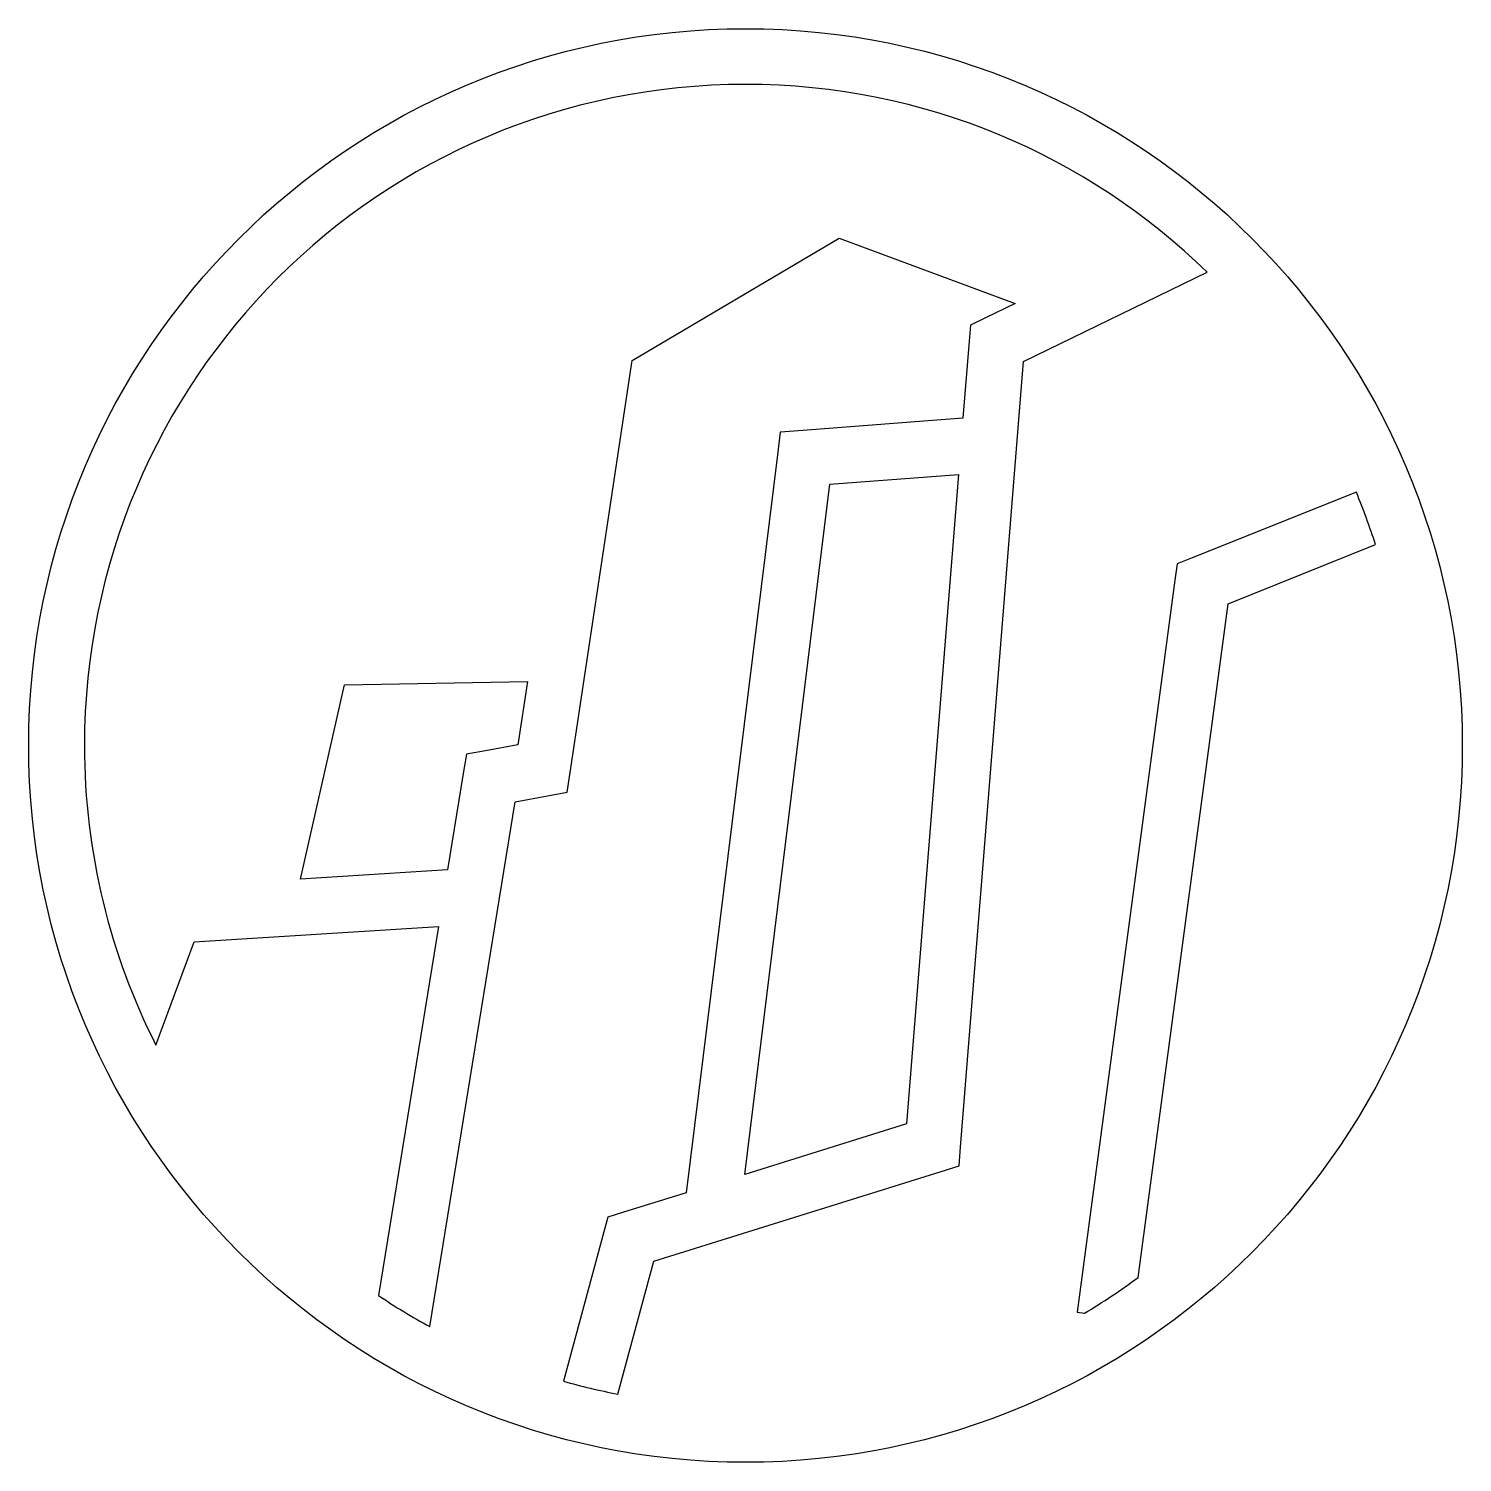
# Model space of a CAD drawing. Header units: centimetres. Extents: x -10.1 to 10.1, y -10.2 to 10.1.
import ezdxf

# ---------------------------------------------------------------- set-up
doc = ezdxf.new("R2010")
doc.units = ezdxf.units.CM
doc.header["$MEASUREMENT"] = 0
doc.layers.add('Layer 1', color=7, linetype='Continuous')

msp = doc.modelspace()

# ---------------------------------------------------------------- linework, layer by layer
at = {"layer": 'Layer 1'}
for points, knots in [([(0.01581, 10.05833), (-5.57301, 10.05833), (-10.11243, 5.5203), (-10.11243, -0.06852), (-10.11243, -0.06852), (-10.11243, -5.65734), (-5.57305, -10.19676), (0.01581, -10.19676), (0.01581, -10.19676), (5.60463, -10.19676), (10.14405, -5.65738), (10.14405, -0.06852), (10.14405, -0.06852), (10.14405, 5.5203), (5.60467, 10.05837), (0.01581, 10.05837), (0.01581, 10.05837), (0.01581, 10.05837), (0.01581, 10.05833), (0.01581, 10.05833)], [0, 0, 0, 0, 0.16666667, 0.16666667, 0.16666667, 0.16666667, 0.33333333, 0.33333333, 0.33333333, 0.33333333, 0.5, 0.5, 0.5, 0.5, 0.66666667, 0.66666667, 0.66666667, 0.66666667, 1, 1, 1, 1]), ([(0.01581, 9.27037), (2.55626, 9.27037), (4.85737, 8.25868), (6.54004, 6.6164), (6.54004, 6.6164), (6.54004, 6.6164), (3.9414, 5.35663), (3.9414, 5.35663), (3.9414, 5.35663), (3.9414, 5.35663), (3.05587, -5.7427), (3.05587, -5.7427), (3.05587, -5.7427), (3.05587, -5.7427), (3.03479, -6.00891), (3.03479, -6.00891), (3.03479, -6.00891), (3.03479, -6.00891), (2.78039, -6.08797), (2.78039, -6.08797), (2.78039, -6.08797), (2.78039, -6.08797), (-1.28089, -7.35567), (-1.28089, -7.35567), (-1.28089, -7.35567), (-1.28089, -7.35567), (-1.78956, -9.23341), (-1.78956, -9.23341), (-1.78956, -9.23341), (-2.04889, -9.18272), (-2.30527, -9.12192), (-2.55647, -9.05027), (-2.55647, -9.05027), (-2.55647, -9.05027), (-1.98455, -6.94187), (-1.98455, -6.94187), (-1.98455, -6.94187), (-1.98455, -6.94187), (-1.92792, -6.7323), (-1.92792, -6.7323), (-1.92792, -6.7323), (-1.92792, -6.7323), (-1.72231, -6.66778), (-1.72231, -6.66778), (-1.72231, -6.66778), (-1.72231, -6.66778), (-0.82228, -6.38711), (-0.82228, -6.38711), (-0.82228, -6.38711), (-0.82228, -6.38711), (0.46781, 4.03639), (0.46781, 4.03639), (0.46781, 4.03639), (0.46781, 4.03639), (0.50732, 4.35657), (0.50732, 4.35657), (0.50732, 4.35657), (0.50732, 4.35657), (0.82759, 4.38158), (0.82759, 4.38158), (0.82759, 4.38158), (0.82759, 4.38158), (3.08754, 4.55414), (3.08754, 4.55414), (3.08754, 4.55414), (3.08754, 4.55414), (3.17441, 5.64524), (3.17441, 5.64524), (3.17441, 5.64524), (3.17441, 5.64524), (3.19296, 5.87059), (3.19296, 5.87059), (3.19296, 5.87059), (3.19296, 5.87059), (3.39579, 5.968), (3.39579, 5.968), (3.39579, 5.968), (3.39579, 5.968), (3.82675, 6.17631), (3.82675, 6.17631), (3.82675, 6.17631), (3.82675, 6.17631), (1.34145, 7.1), (1.34145, 7.1), (1.34145, 7.1), (1.34145, 7.1), (-1.58657, 5.37111), (-1.58657, 5.37111), (-1.58657, 5.37111), (-1.58657, 5.37111), (-2.46282, -0.45203), (-2.46282, -0.45203), (-2.46282, -0.45203), (-2.46282, -0.45203), (-2.50372, -0.73), (-2.50372, -0.73), (-2.50372, -0.73), (-2.50372, -0.73), (-2.78047, -0.78144), (-2.78047, -0.78144), (-2.78047, -0.78144), (-2.78047, -0.78144), (-3.23905, -0.86704), (-3.23905, -0.86704), (-3.23905, -0.86704), (-3.23905, -0.86704), (-4.44476, -8.27941), (-4.44476, -8.27941), (-4.44476, -8.27941), (-4.69414, -8.1438), (-4.93589, -7.99629), (-5.17089, -7.83926), (-5.17089, -7.83926), (-5.17089, -7.83926), (-4.32222, -2.62496), (-4.32222, -2.62496), (-4.32222, -2.62496), (-4.32222, -2.62496), (-7.77472, -2.84107), (-7.77472, -2.84107), (-7.77472, -2.84107), (-7.77472, -2.84107), (-8.31363, -4.30113), (-8.31363, -4.30113), (-8.31363, -4.30113), (-8.95985, -3.03078), (-9.3244, -1.59289), (-9.3244, -0.06852), (-9.3244, -0.06852), (-9.3244, 5.09436), (-5.14707, 9.27042), (0.01581, 9.27042), (0.01581, 9.27042), (0.01581, 9.27042), (0.01581, 9.27037), (0.01581, 9.27037)], [0, 0, 0, 0, 0.02857143, 0.02857143, 0.02857143, 0.02857143, 0.05714286, 0.05714286, 0.05714286, 0.05714286, 0.08571429, 0.08571429, 0.08571429, 0.08571429, 0.11428571, 0.11428571, 0.11428571, 0.11428571, 0.14285714, 0.14285714, 0.14285714, 0.14285714, 0.17142857, 0.17142857, 0.17142857, 0.17142857, 0.2, 0.2, 0.2, 0.2, 0.22857143, 0.22857143, 0.22857143, 0.22857143, 0.25714286, 0.25714286, 0.25714286, 0.25714286, 0.28571429, 0.28571429, 0.28571429, 0.28571429, 0.31428571, 0.31428571, 0.31428571, 0.31428571, 0.34285714, 0.34285714, 0.34285714, 0.34285714, 0.37142857, 0.37142857, 0.37142857, 0.37142857, 0.4, 0.4, 0.4, 0.4, 0.42857143, 0.42857143, 0.42857143, 0.42857143, 0.45714286, 0.45714286, 0.45714286, 0.45714286, 0.48571429, 0.48571429, 0.48571429, 0.48571429, 0.51428571, 0.51428571, 0.51428571, 0.51428571, 0.54285714, 0.54285714, 0.54285714, 0.54285714, 0.57142857, 0.57142857, 0.57142857, 0.57142857, 0.6, 0.6, 0.6, 0.6, 0.62857143, 0.62857143, 0.62857143, 0.62857143, 0.65714286, 0.65714286, 0.65714286, 0.65714286, 0.68571429, 0.68571429, 0.68571429, 0.68571429, 0.71428571, 0.71428571, 0.71428571, 0.71428571, 0.74285714, 0.74285714, 0.74285714, 0.74285714, 0.77142857, 0.77142857, 0.77142857, 0.77142857, 0.8, 0.8, 0.8, 0.8, 0.82857143, 0.82857143, 0.82857143, 0.82857143, 0.85714286, 0.85714286, 0.85714286, 0.85714286, 0.88571429, 0.88571429, 0.88571429, 0.88571429, 0.91428571, 0.91428571, 0.91428571, 0.91428571, 0.94285714, 0.94285714, 0.94285714, 0.94285714, 1, 1, 1, 1]), ([(3.02424, 3.75953), (3.02424, 3.75953), (1.20963, 3.62122), (1.20963, 3.62122), (1.20963, 3.62122), (1.20963, 3.62122), (0.00523, -6.12886), (0.00523, -6.12886), (0.00523, -6.12886), (0.00523, -6.12886), (2.29158, -5.41462), (2.29158, -5.41462), (2.29158, -5.41462), (2.29158, -5.41462), (3.02421, 3.75953), (3.02421, 3.75953), (3.02421, 3.75953), (3.02421, 3.75953), (3.02424, 3.75953), (3.02424, 3.75953)], [0, 0, 0, 0, 0.16666667, 0.16666667, 0.16666667, 0.16666667, 0.33333333, 0.33333333, 0.33333333, 0.33333333, 0.5, 0.5, 0.5, 0.5, 0.66666667, 0.66666667, 0.66666667, 0.66666667, 1, 1, 1, 1]), ([(8.64701, 3.50778), (8.74712, 3.26616), (8.83727, 3.01998), (8.91718, 2.76858), (8.91718, 2.76858), (8.91718, 2.76858), (6.83374, 1.9345), (6.83374, 1.9345), (6.83374, 1.9345), (6.83374, 1.9345), (5.56343, -7.58492), (5.56343, -7.58492), (5.56343, -7.58492), (5.3197, -7.7651), (5.06686, -7.93348), (4.80576, -8.08967), (4.80576, -8.08967), (4.80576, -8.08967), (4.70287, -8.07647), (4.70287, -8.07647), (4.70287, -8.07647), (4.70287, -8.07647), (6.08261, 2.26775), (6.08261, 2.26775), (6.08261, 2.26775), (6.08261, 2.26775), (6.11297, 2.49575), (6.11297, 2.49575), (6.11297, 2.49575), (6.11297, 2.49575), (6.32634, 2.58144), (6.32634, 2.58144), (6.32634, 2.58144), (6.32634, 2.58144), (8.64697, 3.50779), (8.64697, 3.50779), (8.64697, 3.50779), (8.64697, 3.50779), (8.64701, 3.50778), (8.64701, 3.50778)], [0, 0, 0, 0, 0.09090909, 0.09090909, 0.09090909, 0.09090909, 0.18181818, 0.18181818, 0.18181818, 0.18181818, 0.27272727, 0.27272727, 0.27272727, 0.27272727, 0.36363636, 0.36363636, 0.36363636, 0.36363636, 0.45454545, 0.45454545, 0.45454545, 0.45454545, 0.54545455, 0.54545455, 0.54545455, 0.54545455, 0.63636364, 0.63636364, 0.63636364, 0.63636364, 0.72727273, 0.72727273, 0.72727273, 0.72727273, 0.81818182, 0.81818182, 0.81818182, 0.81818182, 1, 1, 1, 1]), ([(-3.06515, 0.83412), (-3.06515, 0.83412), (-5.65186, 0.78672), (-5.65186, 0.78672), (-5.65186, 0.78672), (-5.65186, 0.78672), (-6.27131, -1.95681), (-6.27131, -1.95681), (-6.27131, -1.95681), (-6.27131, -1.95681), (-4.19319, -1.82634), (-4.19319, -1.82634), (-4.19319, -1.82634), (-4.19319, -1.82634), (-3.97181, -0.46642), (-3.97181, -0.46642), (-3.97181, -0.46642), (-3.97181, -0.46642), (-3.92829, -0.19233), (-3.92829, -0.19233), (-3.92829, -0.19233), (-3.92829, -0.19233), (-3.65546, -0.14228), (-3.65546, -0.14228), (-3.65546, -0.14228), (-3.65546, -0.14228), (-3.19962, -0.05794), (-3.19962, -0.05794), (-3.19962, -0.05794), (-3.19962, -0.05794), (-3.0651, 0.83417), (-3.0651, 0.83417), (-3.0651, 0.83417), (-3.0651, 0.83417), (-3.06515, 0.83412), (-3.06515, 0.83412)], [0, 0, 0, 0, 0.1, 0.1, 0.1, 0.1, 0.2, 0.2, 0.2, 0.2, 0.3, 0.3, 0.3, 0.3, 0.4, 0.4, 0.4, 0.4, 0.5, 0.5, 0.5, 0.5, 0.6, 0.6, 0.6, 0.6, 0.7, 0.7, 0.7, 0.7, 0.8, 0.8, 0.8, 0.8, 1, 1, 1, 1])]:
    msp.add_open_spline(points, degree=3, knots=knots, dxfattribs=at)

doc.saveas('drawing.dxf')
